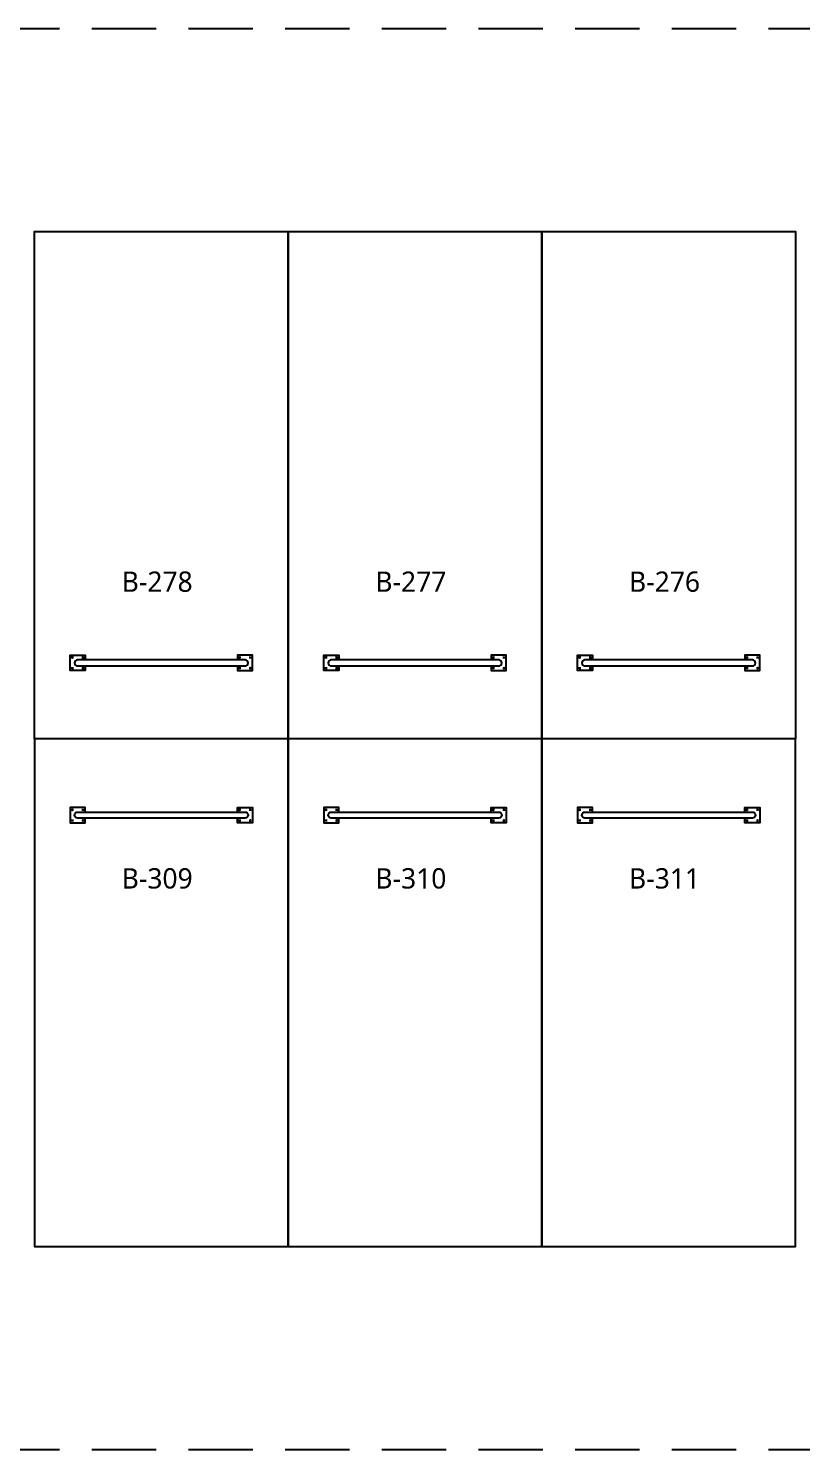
# Model space of a CAD drawing. Header units: millimetres. Extents: x -379292 to 1221486, y 92049 to 447512.
# Drawn here: x 114238 to 121858, y 205619 to 219619 of the extents above; entities that cross this region are included whole.
import ezdxf
from ezdxf.enums import TextEntityAlignment as Align

# ---------------------------------------------------------------- set-up
doc = ezdxf.new("R2010")
doc.units = ezdxf.units.MM
doc.linetypes.add('HIDDEN', pattern=[9.525, 6.35, -3.175])
doc.layers.add('05_SYMBOL', color=2, linetype='Continuous')
doc.layers.add('202-A-Y-MahalAd', color=141, linetype='Continuous')
doc.styles.get("Standard").update_dxf_attribs({"font": 'segoeuil.ttf'})

# ---------------------------------------------------------------- blocks, each defined once
blk = doc.blocks.new('202_Vida')
at = {"color": 0, "linetype": 'ByBlock', "ltscale": 0.2}
for points in [[(1, 0), (-1, 0)], [(0, 1), (0, -1)]]:
    blk.add_lwpolyline(points, dxfattribs=at)
at = {"color": 0, "linetype": 'ByBlock'}
for radius in [0.42, 0.23, 0.155]:
    blk.add_circle((0, 0), radius, dxfattribs=at)
blk = doc.blocks.new('202_Stoper')
at = {"color": 0, "linetype": 'ByBlock'}
for points in [[(-750, -30), (-750, -75), (-900, -75), (-900, 75), (-750, 75), (-750, 30)], [(750, -30), (750, -75), (900, -75), (900, 75), (750, 75), (750, 30)]]:
    blk.add_lwpolyline(points, dxfattribs=at)
blk.add_lwpolyline([(825, -30, 1), (825, 30), (-825, 30, 1), (-825, -30)], format="xyb", close=True, dxfattribs=at)
at = {"color": 0, "linetype": 'ByBlock', "yscale": 10, "zscale": 10, "rotation": 180}
for p, xscale in [((-877, 53), -10), ((-772, 53), 10), ((772, 53), -10), ((877, 53), 10)]:
    blk.add_blockref('202_Vida', p, dxfattribs=dict(at, xscale=xscale))
at = {"color": 0, "linetype": 'ByBlock', "yscale": 10, "zscale": 10}
for p, xscale in [((-877, -52), 10), ((-772, -52), -10), ((772, -52), 10), ((877, -52), -10)]:
    blk.add_blockref('202_Vida', p, dxfattribs=dict(at, xscale=xscale))
blk = doc.blocks.new('202_Mahalblok')
at = {"color": 0, "linetype": 'ByBlock', "flags": 128}
blk.add_lwpolyline([(0, 0), (0, 5000), (2500, 5000), (2500, 0)], close=True, dxfattribs=at)
at = {"color": 252}
blk.add_blockref('202_Stoper', (1250, 750), dxfattribs=at)
at = {"color": 0, "linetype": 'ByBlock', "ltscale": 25}
blk.add_attdef('MAHALNO', text='', height=200, dxfattribs=at).set_placement((1209, 1390), align=Align.BOTTOM_CENTER)
blk = doc.blocks.new('OtoParkBodrumKatMimari')
at = {"layer": '05_SYMBOL', "color": 252, "linetype": 'HIDDEN', "ltscale": 100}
for points in [[(19400, 118800), (135650, 118800)], [(19400, 104800), (128500, 104800)]]:
    blk.add_lwpolyline(points, dxfattribs=at)
at = {"layer": '202-A-Y-MahalAd', "color": 8, "ltscale": 25}
for p, values in [((62650, 111800), {'MAHALNO': 'B-278'}), ((65150, 111800), {'MAHALNO': 'B-277'}), ((67650, 111800), {'MAHALNO': 'B-276'})]:
    blk.add_blockref('202_Mahalblok', p, dxfattribs=at).add_auto_attribs(values)
ref = blk.add_blockref('202_Mahalblok', (62650, 111800), dxfattribs=dict(at, xscale=-1, rotation=180))
ref.add_attrib('MAHALNO', 'B-309', dxfattribs={"layer": '0', "color": 0, "linetype": 'ByBlock', "ltscale": 25, "height": 200}).set_placement((63859, 110267), align=Align.BOTTOM_CENTER)
ref = blk.add_blockref('202_Mahalblok', (65150, 111800), dxfattribs=dict(at, xscale=-1, rotation=180))
ref.add_attrib('MAHALNO', 'B-310', dxfattribs={"layer": '0', "color": 0, "linetype": 'ByBlock', "ltscale": 25, "height": 200}).set_placement((66359, 110267), align=Align.BOTTOM_CENTER)
ref = blk.add_blockref('202_Mahalblok', (67650, 111800), dxfattribs=dict(at, xscale=-1, rotation=180))
ref.add_attrib('MAHALNO', 'B-311', dxfattribs={"layer": '0', "color": 0, "linetype": 'ByBlock', "ltscale": 25, "height": 200}).set_placement((68859, 110267), align=Align.BOTTOM_CENTER)

msp = doc.modelspace()

# ---------------------------------------------------------------- block references
at = {"color": 8}
msp.add_blockref('OtoParkBodrumKatMimari', (51648, 100818.8), dxfattribs=at)

doc.saveas('drawing.dxf')
